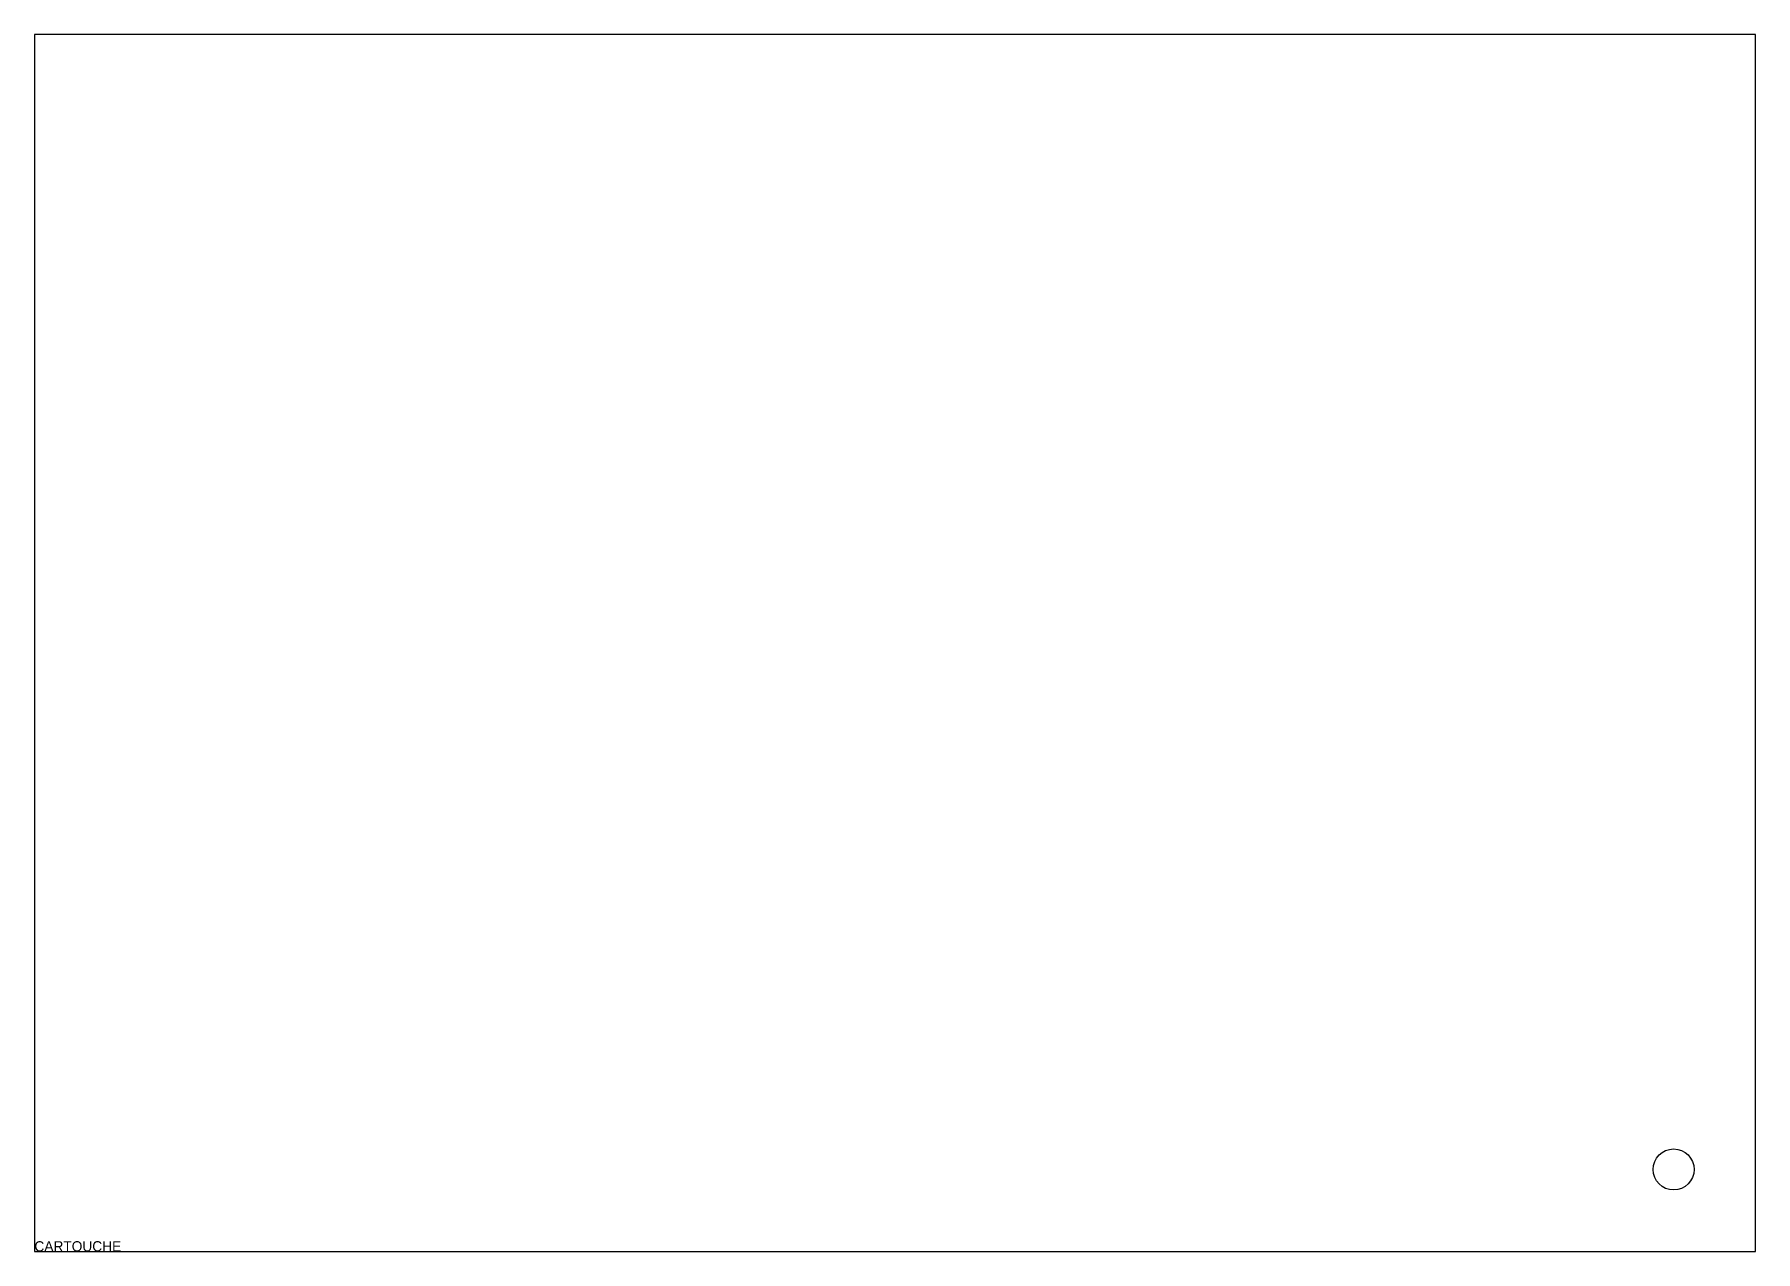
# Paper-space layout 'Layout1' of a CAD drawing. Header units: millimetres. Extents: x 0 to 420, y 0 to 297.
import ezdxf

# ---------------------------------------------------------------- set-up
doc = ezdxf.new("R2010")
doc.units = ezdxf.units.MM

psp = doc.layouts.get("Layout1")

# ---------------------------------------------------------------- linework, layer by layer
for p, q in [((420, 297), (0, 297)), ((0, 297), (0, 0)), ((420, 0), (420, 297)), ((0, 0), (420, 0))]:
    psp.add_line(p, q)
psp.add_circle((400, 20), 5)

# ---------------------------------------------------------------- texts
psp.add_text('CARTOUCHE', height=2.5).set_placement((0, 0))

doc.saveas('drawing.dxf')
